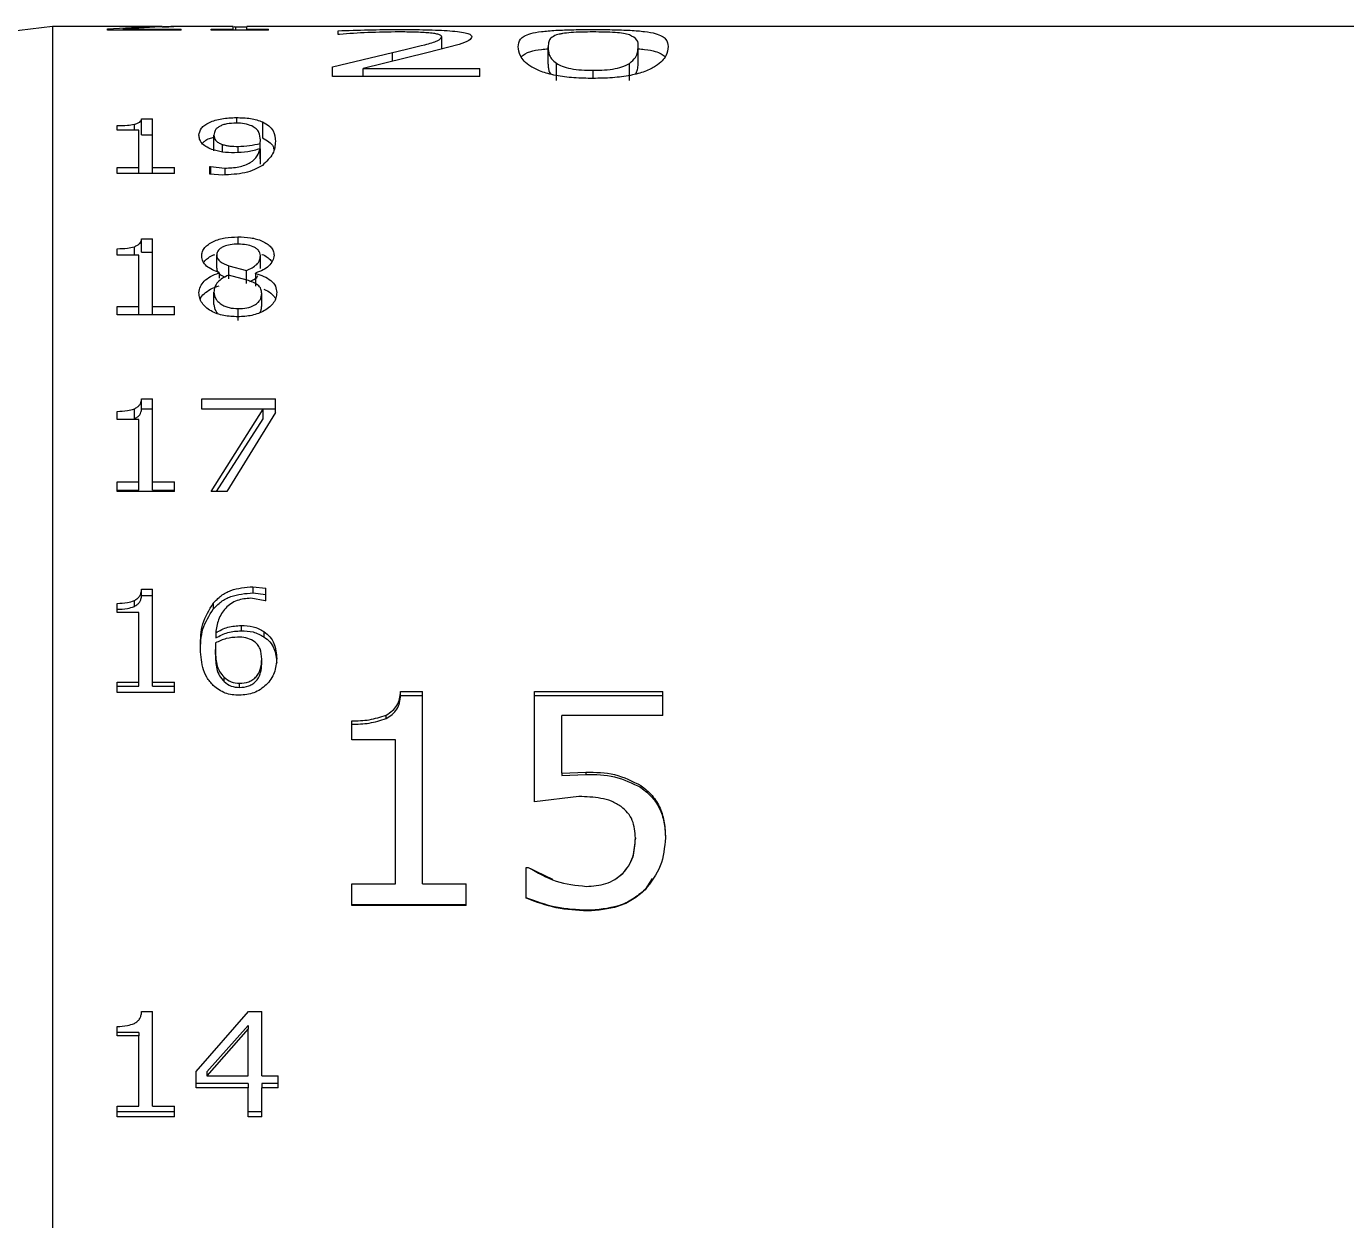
# Model space of a CAD drawing. Header units: inches. Extents: x 0.1 to 10.9, y 0 to 8.5.
# Drawn here: x 2.0761 to 2.3699, y 2.6433 to 2.909 of the extents above; entities that cross this region are included whole.
import ezdxf

# ---------------------------------------------------------------- set-up
doc = ezdxf.new("R2010")
doc.units = ezdxf.units.IN
doc.header["$MEASUREMENT"] = 0
doc.styles.add('SLDTEXTSTYLE0', font='TXT', dxfattribs={"width": 0.75})
doc.dimstyles.new('SLDDIMSTYLE2', dxfattribs={"dimtxt": 0.083333, "dimasz": 0.125, "dimexe": 0, "dimexo": 0.0625, "dimgap": 0.020833, "dimtad": 0, "dimtih": 1, "dimtoh": 1, "dimlfac": 1.25, "dimrnd": 1e-09, "dimzin": 12, "dimdsep": 46, "dimtxsty": 'SLDTEXTSTYLE0', "dimsah": 1, "dimcen": 0.09, "dimadec": 0, "dimazin": 3, "dimtfac": 1, "dimtofl": 0, "dimtmove": 0, "dimatfit": 3, "dimfxl": 1, "dimfrac": 2, "dimtolj": 1, "dimtzin": 12, "dimarcsym": 0})

# ---------------------------------------------------------------- blocks, each defined once
blk = doc.blocks.new('_D_7')
at = {"color": 7, "linetype": 'Continuous', "lineweight": 0}
for p, q in [((2.95313, 2.669), (2.95313, 1.98283)), ((0.44069, 2.289), (0.44069, 1.98283)), ((1.46391, 2.12968), (1.44701, 2.12968)), ((1.44701, 2.12968), (1.44701, 1.99727)), ((1.92992, 2.12968), (1.94681, 2.12968)), ((1.94681, 2.12968), (1.94681, 1.99727)), ((0.44069, 2.05283), (1.41743, 2.05283)), ((2.95313, 2.05283), (1.97639, 2.05283)), ((1.44701, 1.99727), (1.46391, 1.99727)), ((1.94681, 1.99727), (1.92992, 1.99727))]:
    blk.add_line(p, q, dxfattribs=at)
for points in [[(0.44069, 2.05283), (0.56569, 2.03283), (0.56569, 2.07283)], [(2.95313, 2.05283), (2.82813, 2.07283), (2.82813, 2.03283)]]:
    blk.add_solid(points, dxfattribs=at)
at = {"color": 7, "linetype": 'Continuous', "lineweight": 0, "char_height": 0.083333, "attachment_point": 1, "style": 'SLDTEXTSTYLE0'}
for s, insert in [('3.14in', (1.51041, 2.254, 0.00315)), ('79.8mm', (1.48503, 2.1047, 0.00315)), ('NOMINAL', (1.43588, 1.95539, 0.00315))]:
    blk.add_mtext(s, dxfattribs=dict(at, insert=insert))

msp = doc.modelspace()

# ---------------------------------------------------------------- linework, layer by layer
at = {"color": 7, "linetype": 'Continuous', "lineweight": 0}
for p, q in [((2.08193, 2.909), (2.00593, 2.8998)), ((2.10631, 2.909), (2.08193, 2.909)), ((2.08193, 2.909), (2.08193, 2.883)), ((2.09418, 2.90845), (2.10086, 2.90881)), ((2.10469, 2.9088), (2.09758, 2.90841)), ((2.10828, 2.90894), (2.10469, 2.9088)), ((2.12213, 2.909), (2.10965, 2.909)), ((2.12213, 2.90838), (2.12213, 2.909)), ((2.12272, 2.90889), (2.12517, 2.90889)), ((2.12272, 2.90817), (2.12272, 2.90889)), ((2.41793, 2.909), (2.12517, 2.909)), ((2.12517, 2.90838), (2.12517, 2.909)), ((2.09418, 2.90817), (2.09418, 2.90845)), ((2.11059, 2.90817), (2.09418, 2.90817)), ((2.09758, 2.90841), (2.11059, 2.90841)), ((2.11059, 2.90817), (2.11059, 2.90841)), ((2.11727, 2.90838), (2.12213, 2.90838)), ((2.11727, 2.90817), (2.11727, 2.90838)), ((2.13003, 2.90817), (2.11727, 2.90817)), ((2.12213, 2.90817), (2.12213, 2.90838)), ((2.12517, 2.90838), (2.13003, 2.90838)), ((2.12517, 2.90817), (2.12517, 2.90838)), ((2.13003, 2.90817), (2.13003, 2.90838)), ((2.14551, 2.90722), (2.14551, 2.90802)), ((2.14584, 2.90722), (2.14551, 2.90722)), ((2.1686, 2.90395), (2.1686, 2.90667)), ((2.1443, 2.89997), (2.15764, 2.90319)), ((2.16531, 2.90309), (2.15108, 2.8996)), ((2.17249, 2.90496), (2.16531, 2.90309)), ((2.1923, 2.90058), (2.1923, 2.90448)), ((2.21235, 2.90059), (2.21235, 2.90449)), ((2.1443, 2.89783), (2.1443, 2.89997)), ((2.19416, 2.89696), (2.19416, 2.90079)), ((2.21042, 2.89693), (2.21042, 2.90076)), ((2.17711, 2.89783), (2.1443, 2.89783)), ((2.15108, 2.8996), (2.17711, 2.8996)), ((2.15108, 2.89783), (2.15108, 2.8996)), ((2.17711, 2.89783), (2.17711, 2.8996)), ((2.20232, 2.89741), (2.20232, 2.89922)), ((2.10175, 2.88843), (2.10421, 2.88843)), ((2.10175, 2.88486), (2.10175, 2.88843)), ((2.10421, 2.87759), (2.10421, 2.88843)), ((2.12287, 2.8887), (2.12287, 2.88743)), ((2.09631, 2.88588), (2.09631, 2.88689)), ((2.10117, 2.88588), (2.09631, 2.88588)), ((2.10014, 2.88588), (2.10014, 2.88719)), ((2.10117, 2.87759), (2.10117, 2.88588)), ((2.12869, 2.88771), (2.12869, 2.88415)), ((2.08193, 2.883), (2.08193, 2.529)), ((2.10175, 2.88486), (2.10421, 2.88486)), ((2.11788, 2.88131), (2.11788, 2.8848)), ((2.11976, 2.88102), (2.11976, 2.8827)), ((2.12815, 2.88295), (2.12821, 2.88372)), ((2.12815, 2.8795), (2.12815, 2.88295)), ((2.12324, 2.88092), (2.12324, 2.88227)), ((2.12813, 2.88174), (2.12813, 2.87832)), ((2.12815, 2.8795), (2.12821, 2.88025)), ((2.09631, 2.87759), (2.10117, 2.87759)), ((2.09631, 2.87624), (2.09631, 2.87759)), ((2.10117, 2.87624), (2.10117, 2.87759)), ((2.10421, 2.87759), (2.10907, 2.87759)), ((2.10421, 2.87624), (2.10421, 2.87759)), ((2.10907, 2.87624), (2.10907, 2.87759)), ((2.11697, 2.87776), (2.11712, 2.87776)), ((2.11697, 2.8761), (2.11697, 2.87776)), ((2.11712, 2.87776), (2.1203, 2.87743)), ((2.11712, 2.87776), (2.11712, 2.87609)), ((2.1203, 2.87743), (2.1203, 2.8761)), ((2.10907, 2.87624), (2.09631, 2.87624)), ((2.11985, 2.8759), (2.11697, 2.8761)), ((2.1232, 2.86212), (2.1232, 2.8605)), ((2.09631, 2.85805), (2.09631, 2.85949)), ((2.10014, 2.85805), (2.10014, 2.85993)), ((2.10175, 2.86172), (2.10421, 2.86172)), ((2.10175, 2.85871), (2.10175, 2.86172)), ((2.10421, 2.84659), (2.10421, 2.86172)), ((2.10117, 2.85805), (2.09631, 2.85805)), ((2.10117, 2.84659), (2.10117, 2.85805)), ((2.10175, 2.85871), (2.10421, 2.85871)), ((2.11849, 2.85517), (2.11849, 2.8581)), ((2.12821, 2.85504), (2.12821, 2.85796)), ((2.11901, 2.8541), (2.11901, 2.85416)), ((2.11901, 2.8541), (2.11901, 2.85293)), ((2.12524, 2.85249), (2.12109, 2.85357)), ((2.12115, 2.85568), (2.12511, 2.85461)), ((2.12115, 2.8528), (2.12115, 2.85568)), ((2.12511, 2.85176), (2.12511, 2.85461)), ((2.12714, 2.854), (2.12714, 2.85407)), ((2.12714, 2.854), (2.12714, 2.85116)), ((2.11788, 2.84708), (2.11788, 2.84983)), ((2.12851, 2.84673), (2.12851, 2.84948)), ((2.09631, 2.84659), (2.10117, 2.84659)), ((2.09631, 2.84478), (2.09631, 2.84659)), ((2.10907, 2.84478), (2.09631, 2.84478)), ((2.10117, 2.84478), (2.10117, 2.84659)), ((2.10421, 2.84659), (2.10907, 2.84659)), ((2.10421, 2.84478), (2.10421, 2.84659)), ((2.10907, 2.84478), (2.10907, 2.84659)), ((2.12326, 2.84346), (2.12326, 2.84614)), ((2.10014, 2.82161), (2.10014, 2.82382)), ((2.10175, 2.82604), (2.10421, 2.82604)), ((2.10175, 2.82379), (2.10175, 2.82604)), ((2.10175, 2.82379), (2.10421, 2.82379)), ((2.10421, 2.80757), (2.10421, 2.82604)), ((2.11514, 2.82604), (2.13155, 2.82604)), ((2.11514, 2.82377), (2.11514, 2.82604)), ((2.11514, 2.82379), (2.13155, 2.82379)), ((2.12885, 2.82377), (2.11514, 2.82377)), ((2.11727, 2.80541), (2.12885, 2.82377)), ((2.12885, 2.82157), (2.12885, 2.82377)), ((2.13155, 2.82301), (2.13155, 2.82604)), ((2.09631, 2.82148), (2.09631, 2.82326)), ((2.10117, 2.82148), (2.09631, 2.82148)), ((2.10117, 2.80757), (2.10117, 2.82148)), ((2.11844, 2.80541), (2.12885, 2.82157)), ((2.13155, 2.82301), (2.12073, 2.80541)), ((2.09631, 2.80757), (2.10117, 2.80757)), ((2.09631, 2.80541), (2.09631, 2.80757)), ((2.10117, 2.80571), (2.10117, 2.80757)), ((2.10421, 2.80757), (2.10907, 2.80757)), ((2.10421, 2.80571), (2.10421, 2.80757)), ((2.10907, 2.80541), (2.10907, 2.80757)), ((2.09631, 2.80571), (2.10117, 2.80571)), ((2.10907, 2.80541), (2.09631, 2.80541)), ((2.10421, 2.80571), (2.10907, 2.80571)), ((2.12073, 2.80541), (2.11727, 2.80541)), ((2.10175, 2.78364), (2.10421, 2.78364)), ((2.10175, 2.78228), (2.10175, 2.78364)), ((2.10421, 2.76298), (2.10421, 2.78364)), ((2.12654, 2.78421), (2.12942, 2.78387)), ((2.12654, 2.78421), (2.12654, 2.78284)), ((2.12654, 2.78284), (2.12942, 2.78251)), ((2.12942, 2.78106), (2.12942, 2.78387)), ((2.09631, 2.77847), (2.09631, 2.78049)), ((2.10014, 2.7798), (2.10014, 2.78111)), ((2.10175, 2.78228), (2.10421, 2.78228)), ((2.1177, 2.78052), (2.1177, 2.77923)), ((2.12927, 2.78106), (2.12609, 2.78164)), ((2.12942, 2.78106), (2.12927, 2.78106)), ((2.10117, 2.77847), (2.09631, 2.77847)), ((2.10117, 2.76298), (2.10117, 2.77847)), ((2.11826, 2.77395), (2.11826, 2.77279)), ((2.12395, 2.77558), (2.12395, 2.77439)), ((2.12901, 2.7742), (2.12901, 2.77304)), ((2.11824, 2.77169), (2.11818, 2.77022)), ((2.11818, 2.76914), (2.11818, 2.77022)), ((2.12851, 2.76705), (2.12851, 2.76809)), ((2.09631, 2.76298), (2.10117, 2.76298)), ((2.09631, 2.76062), (2.09631, 2.76298)), ((2.09631, 2.76206), (2.10117, 2.76206)), ((2.10117, 2.76206), (2.10117, 2.76298)), ((2.10421, 2.76298), (2.10907, 2.76298)), ((2.10421, 2.76206), (2.10421, 2.76298)), ((2.10421, 2.76206), (2.10907, 2.76206)), ((2.10907, 2.76062), (2.10907, 2.76298)), ((2.12012, 2.76308), (2.12012, 2.76403)), ((2.12356, 2.76177), (2.12356, 2.76269)), ((2.10907, 2.76062), (2.09631, 2.76062)), ((2.15944, 2.76086), (2.16435, 2.76086)), ((2.15944, 2.75998), (2.15944, 2.76086)), ((2.15944, 2.75998), (2.16435, 2.75998)), ((2.16435, 2.71807), (2.16435, 2.76086)), ((2.18926, 2.76086), (2.21781, 2.76086)), ((2.18926, 2.73627), (2.18926, 2.76086)), ((2.18926, 2.75998), (2.21781, 2.75998)), ((2.21781, 2.75551), (2.21781, 2.76086)), ((2.14855, 2.75013), (2.14855, 2.75431)), ((2.15621, 2.75484), (2.15621, 2.75561)), ((2.19533, 2.74266), (2.19533, 2.75551)), ((2.21781, 2.75551), (2.19533, 2.75551)), ((2.15827, 2.75013), (2.14855, 2.75013)), ((2.15827, 2.71807), (2.15827, 2.75013)), ((2.19533, 2.74266), (2.20071, 2.74291)), ((2.19533, 2.74266), (2.19533, 2.74216)), ((2.19533, 2.74216), (2.20071, 2.74241)), ((2.20071, 2.74291), (2.20071, 2.74241)), ((2.21298, 2.73992), (2.21298, 2.73948)), ((2.19917, 2.73748), (2.18926, 2.73627)), ((2.21174, 2.72826), (2.21174, 2.72806)), ((2.18743, 2.72171), (2.18788, 2.72171)), ((2.18743, 2.71483), (2.18743, 2.72171)), ((2.18743, 2.72165), (2.18788, 2.72165)), ((2.18788, 2.72171), (2.18788, 2.72165)), ((2.18788, 2.72165), (2.19326, 2.71906)), ((2.14855, 2.71807), (2.15827, 2.71807)), ((2.14855, 2.71321), (2.14855, 2.71807)), ((2.16435, 2.71807), (2.17407, 2.71807)), ((2.17407, 2.71321), (2.17407, 2.71807)), ((2.20718, 2.71902), (2.20892, 2.72036)), ((2.20892, 2.72039), (2.20892, 2.72036)), ((2.2155, 2.71924), (2.21388, 2.71674)), ((2.21388, 2.71669), (2.21388, 2.71674)), ((2.17407, 2.71333), (2.14855, 2.71333)), ((2.17407, 2.71321), (2.14855, 2.71321)), ((2.20104, 2.71199), (2.20104, 2.71214)), ((2.10175, 2.68957), (2.10421, 2.68957)), ((2.10421, 2.6685), (2.10421, 2.68957)), ((2.11393, 2.67623), (2.1256, 2.68957)), ((2.1256, 2.68957), (2.12851, 2.68957)), ((2.12851, 2.67527), (2.12851, 2.68957)), ((2.09631, 2.68418), (2.09631, 2.68627)), ((2.12547, 2.68645), (2.11628, 2.67619)), ((2.12547, 2.68575), (2.11628, 2.67527)), ((2.12547, 2.68645), (2.12547, 2.68575)), ((2.12547, 2.67527), (2.12547, 2.68575)), ((2.10117, 2.68492), (2.09631, 2.68492)), ((2.10117, 2.68418), (2.09631, 2.68418)), ((2.10117, 2.68492), (2.10117, 2.68418)), ((2.10117, 2.6685), (2.10117, 2.68418)), ((2.11393, 2.67261), (2.11393, 2.67623)), ((2.11628, 2.67619), (2.11628, 2.67527)), ((2.11628, 2.67527), (2.12547, 2.67527)), ((2.12851, 2.67527), (2.13216, 2.67527)), ((2.13216, 2.67261), (2.13216, 2.67527)), ((2.12547, 2.67359), (2.11393, 2.67359)), ((2.12547, 2.67261), (2.11393, 2.67261)), ((2.12547, 2.67359), (2.12547, 2.67261)), ((2.12547, 2.66616), (2.12547, 2.67261)), ((2.13216, 2.67359), (2.12851, 2.67359)), ((2.12851, 2.67359), (2.12851, 2.67261)), ((2.12851, 2.66616), (2.12851, 2.67261)), ((2.13216, 2.67261), (2.12851, 2.67261)), ((2.09631, 2.6685), (2.10117, 2.6685)), ((2.09631, 2.66616), (2.09631, 2.6685)), ((2.10421, 2.6685), (2.10907, 2.6685)), ((2.10907, 2.66616), (2.10907, 2.6685)), ((2.10907, 2.66727), (2.09631, 2.66727)), ((2.10907, 2.66616), (2.09631, 2.66616)), ((2.12851, 2.66727), (2.12547, 2.66727)), ((2.12851, 2.66616), (2.12547, 2.66616))]:
    msp.add_line(p, q, dxfattribs=at)
at = {"color": 8, "linetype": 'Continuous', "lineweight": 0}
msp.add_line((2.15764, 2.90121), (2.15764, 2.90319), dxfattribs=at)
at = {"color": 7, "linetype": 'Continuous', "lineweight": 0}
for points, knots in [([(2.10086, 2.90881), (2.10211, 2.90886), (2.10399, 2.90893), (2.10605, 2.90899), (2.10624, 2.90899), (2.10633, 2.909)], [0, 0, 0, 0, 0.501076, 0.750863, 1, 1, 1, 1]), ([(2.10633, 2.90891), (2.10664, 2.90891), (2.10742, 2.90892), (2.1083, 2.90895), (2.10875, 2.90896), (2.10894, 2.90897)], [0, 0, 0, 0, 0.271657, 0.682159, 1, 1, 1, 1]), ([(2.10968, 2.909), (2.10963, 2.909), (2.10953, 2.90899), (2.1087, 2.90896), (2.10828, 2.90894)], [0, 0, 0, 0, 0.4996171, 1, 1, 1, 1]), ([(2.1223, 2.90894), (2.1224, 2.90893), (2.12263, 2.90892), (2.12269, 2.9089), (2.12272, 2.90889)], [0, 0, 0, 0, 0.443261, 1, 1, 1, 1]), ([(2.14551, 2.90802), (2.14773, 2.9081), (2.15216, 2.90826), (2.15689, 2.90829), (2.15925, 2.9083)], [0, 0, 0, 0, 0.500032, 1, 1, 1, 1]), ([(2.15909, 2.90776), (2.15673, 2.90773), (2.15202, 2.90768), (2.1479, 2.90738), (2.14584, 2.90722)], [0, 0, 0, 0, 0.4997566, 1, 1, 1, 1]), ([(2.15764, 2.90319), (2.16015, 2.90377), (2.1639, 2.90463), (2.16803, 2.9058), (2.16841, 2.90638), (2.1686, 2.90667)], [0, 0, 0, 0, 0.5010816, 0.7508684, 1, 1, 1, 1]), ([(2.1686, 2.90667), (2.1685, 2.90685), (2.16834, 2.90712), (2.16709, 2.90739), (2.16582, 2.90754), (2.16429, 2.90765), (2.16205, 2.90774), (2.16027, 2.90775), (2.15909, 2.90776)], [0, 0, 0, 0, 0.2490713, 0.3723088, 0.4992995, 0.6217846, 0.7497869, 1, 1, 1, 1]), ([(2.15925, 2.9083), (2.16121, 2.90829), (2.16513, 2.90828), (2.16976, 2.90809), (2.17265, 2.90781), (2.17424, 2.90751), (2.17514, 2.90715), (2.17524, 2.90685), (2.17528, 2.9067)], [0, 0, 0, 0, 0.250227, 0.499473, 0.626921, 0.749677, 0.874776, 1, 1, 1, 1]), ([(2.17528, 2.9067), (2.17518, 2.90642), (2.17497, 2.90587), (2.17332, 2.90526), (2.17249, 2.90496)], [0, 0, 0, 0, 0.500071, 1, 1, 1, 1]), ([(2.18561, 2.90448), (2.1857, 2.90506), (2.18586, 2.90623), (2.18755, 2.90728), (2.19058, 2.90787), (2.19394, 2.90815), (2.19801, 2.90828), (2.20088, 2.9083), (2.20232, 2.9083)], [0, 0, 0, 0, 0.249347, 0.498929, 0.628792, 0.749703, 0.874971, 1, 1, 1, 1]), ([(2.19419, 2.90711), (2.1937, 2.90688), (2.19272, 2.90643), (2.1924, 2.90555), (2.19233, 2.90485), (2.1923, 2.90448)], [0, 0, 0, 0, 0.325357, 0.644826, 1, 1, 1, 1]), ([(2.20232, 2.90776), (2.20147, 2.90775), (2.19976, 2.90774), (2.19733, 2.90763), (2.19573, 2.90745), (2.19476, 2.90727), (2.19438, 2.90716), (2.19419, 2.90711)], [0, 0, 0, 0, 0.250235, 0.499898, 0.749422, 0.874667, 1, 1, 1, 1]), ([(2.20232, 2.9083), (2.20304, 2.9083), (2.20447, 2.9083), (2.20731, 2.90826), (2.21066, 2.90815), (2.21402, 2.90787), (2.21703, 2.90729), (2.21878, 2.90624), (2.21895, 2.90508), (2.21903, 2.90449)], [0, 0, 0, 0, 0.062656, 0.125283, 0.250134, 0.369792, 0.499748, 0.749555, 1, 1, 1, 1]), ([(2.21039, 2.90712), (2.21, 2.90722), (2.20921, 2.90743), (2.20727, 2.90763), (2.20486, 2.90774), (2.20317, 2.90775), (2.20232, 2.90776)], [0, 0, 0, 0, 0.250242, 0.499923, 0.749657, 1, 1, 1, 1]), ([(2.21235, 2.90449), (2.21236, 2.90501), (2.2124, 2.90604), (2.21106, 2.90676), (2.21039, 2.90712)], [0, 0, 0, 0, 0.50116, 1, 1, 1, 1]), ([(2.20232, 2.89741), (2.2016, 2.89742), (2.20017, 2.89743), (2.19733, 2.89758), (2.19391, 2.898), (2.19053, 2.89893), (2.18757, 2.90048), (2.18586, 2.90251), (2.18569, 2.90382), (2.18561, 2.90448)], [0, 0, 0, 0, 0.062651, 0.125276, 0.250128, 0.374852, 0.499804, 0.749563, 1, 1, 1, 1]), ([(2.1863, 2.90229), (2.18684, 2.9027), (2.18767, 2.90334), (2.19012, 2.90383), (2.19179, 2.90396), (2.1923, 2.904)], [0, 0, 0, 0, 0.5591119, 0.8680768, 1, 1, 1, 1]), ([(2.1923, 2.90448), (2.19231, 2.90418), (2.19233, 2.90364), (2.19252, 2.90273), (2.19291, 2.90179), (2.19374, 2.90112), (2.19416, 2.90079)], [0, 0, 0, 0, 0.272649, 0.500274, 0.750253, 1, 1, 1, 1]), ([(2.21903, 2.90449), (2.21895, 2.90384), (2.21878, 2.90252), (2.2171, 2.90048), (2.21407, 2.89893), (2.21069, 2.89801), (2.20663, 2.89749), (2.20376, 2.89744), (2.20232, 2.89741)], [0, 0, 0, 0, 0.250488, 0.500302, 0.629631, 0.750037, 0.874893, 1, 1, 1, 1]), ([(2.21042, 2.90076), (2.21093, 2.9012), (2.21193, 2.90207), (2.21225, 2.90335), (2.21231, 2.9041), (2.21235, 2.90449)], [0, 0, 0, 0, 0.326711, 0.643523, 1, 1, 1, 1]), ([(2.21235, 2.904), (2.21283, 2.90396), (2.2145, 2.90383), (2.21693, 2.90334), (2.21779, 2.9027), (2.21834, 2.90229)], [0, 0, 0, 0, 0.128576, 0.439314, 1, 1, 1, 1]), ([(2.1923, 2.90058), (2.19231, 2.90028), (2.19235, 2.89975), (2.19245, 2.89901), (2.19271, 2.89856), (2.1928, 2.89841)], [0, 0, 0, 0, 0.436125, 0.800252, 1, 1, 1, 1]), ([(2.19416, 2.90079), (2.19454, 2.90056), (2.19532, 2.90011), (2.19727, 2.89955), (2.19973, 2.89925), (2.20146, 2.89923), (2.20232, 2.89922)], [0, 0, 0, 0, 0.2502092, 0.4998417, 0.7495275, 1, 1, 1, 1]), ([(2.20232, 2.89922), (2.20317, 2.89923), (2.20488, 2.89926), (2.20731, 2.89955), (2.20891, 2.9), (2.20988, 2.90042), (2.21024, 2.90065), (2.21042, 2.90076)], [0, 0, 0, 0, 0.250253, 0.499973, 0.749427, 0.874667, 1, 1, 1, 1]), ([(2.21181, 2.8984), (2.21196, 2.89874), (2.21231, 2.89953), (2.21233, 2.9002), (2.21235, 2.90059)], [0, 0, 0, 0, 0.427298, 1, 1, 1, 1]), ([(2.10014, 2.88719), (2.10038, 2.88727), (2.10084, 2.88741), (2.10137, 2.88769), (2.10166, 2.88804), (2.10172, 2.88829), (2.10175, 2.88843)], [0, 0, 0, 0, 0.26977, 0.499699, 0.721463, 1, 1, 1, 1]), ([(2.11454, 2.88474), (2.11463, 2.88528), (2.11476, 2.88609), (2.11578, 2.88702), (2.11719, 2.88781), (2.11954, 2.88856), (2.12176, 2.88865), (2.12287, 2.8887)], [0, 0, 0, 0, 0.249915, 0.373966, 0.500703, 0.750266, 1, 1, 1, 1]), ([(2.12287, 2.8887), (2.12393, 2.88866), (2.12552, 2.8886), (2.12747, 2.88819), (2.12828, 2.88787), (2.12869, 2.88771)], [0, 0, 0, 0, 0.499334, 0.745263, 1, 1, 1, 1]), ([(2.09631, 2.88689), (2.09708, 2.8869), (2.09839, 2.88692), (2.09963, 2.88711), (2.10014, 2.88719)], [0, 0, 0, 0, 0.586254, 1, 1, 1, 1]), ([(2.12283, 2.88745), (2.12212, 2.88743), (2.12106, 2.88738), (2.11982, 2.88706), (2.11906, 2.88672), (2.11849, 2.88631), (2.11798, 2.88568), (2.11792, 2.88516), (2.11788, 2.8848)], [0, 0, 0, 0, 0.249293, 0.373882, 0.499552, 0.618742, 0.743814, 1, 1, 1, 1]), ([(2.1263, 2.88682), (2.12579, 2.88701), (2.12478, 2.88739), (2.12348, 2.88743), (2.12283, 2.88745)], [0, 0, 0, 0, 0.499543, 1, 1, 1, 1]), ([(2.12821, 2.88372), (2.12817, 2.88428), (2.12811, 2.88513), (2.12738, 2.88619), (2.12666, 2.88661), (2.1263, 2.88682)], [0, 0, 0, 0, 0.500345, 0.75242, 1, 1, 1, 1]), ([(2.12869, 2.88771), (2.12921, 2.88742), (2.13024, 2.88685), (2.1314, 2.8854), (2.13149, 2.88419), (2.13155, 2.88339)], [0, 0, 0, 0, 0.248488, 0.499989, 1, 1, 1, 1]), ([(2.11738, 2.88161), (2.11692, 2.88181), (2.116, 2.8822), (2.1154, 2.88273), (2.11516, 2.88301), (2.11516, 2.88301), (2.11516, 2.88301), (2.11516, 2.88301), (2.11516, 2.88301), (2.11516, 2.88301), (2.11516, 2.88301), (2.11516, 2.88302), (2.11515, 2.88302), (2.11514, 2.88304), (2.11512, 2.88307), (2.11507, 2.88313), (2.11499, 2.88324), (2.11483, 2.8835), (2.11459, 2.88401), (2.11456, 2.88445), (2.11454, 2.88474)], [0, 0, 0, 0, 0.2497731, 0.4990489, 0.4991466, 0.4991919, 0.4992492, 0.4993065, 0.4994211, 0.4996503, 0.5001088, 0.5010262, 0.5028621, 0.506539, 0.5139127, 0.528742, 0.5587401, 0.6201898, 0.7496033, 1, 1, 1, 1]), ([(2.11525, 2.88294), (2.11543, 2.88311), (2.11584, 2.88353), (2.11671, 2.88404), (2.11753, 2.88425), (2.11788, 2.88435)], [0, 0, 0, 0, 0.306196, 0.709827, 1, 1, 1, 1]), ([(2.11788, 2.8848), (2.11792, 2.8844), (2.11798, 2.8838), (2.11881, 2.88309), (2.11944, 2.88283), (2.11976, 2.8827)], [0, 0, 0, 0, 0.499421, 0.74771, 1, 1, 1, 1]), ([(2.11976, 2.8827), (2.12002, 2.88262), (2.12054, 2.88246), (2.12172, 2.8823), (2.12263, 2.88228), (2.12324, 2.88227)], [0, 0, 0, 0, 0.251595, 0.499623, 1, 1, 1, 1]), ([(2.12324, 2.88227), (2.1241, 2.8823), (2.12582, 2.88237), (2.12737, 2.88275), (2.12815, 2.88295)], [0, 0, 0, 0, 0.499901, 1, 1, 1, 1]), ([(2.13155, 2.88339), (2.13149, 2.88246), (2.13137, 2.88062), (2.12957, 2.8789), (2.12868, 2.87805)], [0, 0, 0, 0, 0.503411, 1, 1, 1, 1]), ([(2.12869, 2.88415), (2.1292, 2.88387), (2.13022, 2.88331), (2.13105, 2.88243), (2.13113, 2.88183), (2.13116, 2.88163)], [0, 0, 0, 0, 0.395023, 0.792961, 1, 1, 1, 1]), ([(2.12245, 2.88086), (2.12154, 2.88087), (2.11972, 2.8809), (2.11816, 2.88137), (2.11738, 2.88161)], [0, 0, 0, 0, 0.500897, 1, 1, 1, 1]), ([(2.1203, 2.87743), (2.12136, 2.87747), (2.12294, 2.87754), (2.12482, 2.87808), (2.12638, 2.87885), (2.1277, 2.88012), (2.12798, 2.8812), (2.12813, 2.88174)], [0, 0, 0, 0, 0.249656, 0.375169, 0.500116, 0.749627, 1, 1, 1, 1]), ([(2.12813, 2.88174), (2.12724, 2.88148), (2.12548, 2.88097), (2.12346, 2.88089), (2.12245, 2.88086)], [0, 0, 0, 0, 0.500294, 1, 1, 1, 1]), ([(2.12868, 2.87805), (2.12811, 2.87772), (2.12699, 2.87704), (2.12404, 2.8761), (2.12153, 2.87598), (2.11985, 2.8759)], [0, 0, 0, 0, 0.250482, 0.501012, 1, 1, 1, 1]), ([(2.11514, 2.85786), (2.11517, 2.85819), (2.11524, 2.85884), (2.11579, 2.85973), (2.11664, 2.8605), (2.1181, 2.86132), (2.12033, 2.86201), (2.12224, 2.86208), (2.1232, 2.86212)], [0, 0, 0, 0, 0.125077, 0.250085, 0.369564, 0.500407, 0.749882, 1, 1, 1, 1]), ([(2.1232, 2.86212), (2.12414, 2.86209), (2.12603, 2.86203), (2.12828, 2.86141), (2.12974, 2.86061), (2.1306, 2.85987), (2.13114, 2.85899), (2.13121, 2.85835), (2.13125, 2.85801)], [0, 0, 0, 0, 0.250269, 0.499788, 0.628541, 0.750076, 0.868173, 1, 1, 1, 1]), ([(2.09631, 2.85949), (2.09708, 2.85951), (2.09839, 2.85953), (2.09963, 2.85982), (2.10014, 2.85993)], [0, 0, 0, 0, 0.586254, 1, 1, 1, 1]), ([(2.10014, 2.85993), (2.10038, 2.86004), (2.10084, 2.86025), (2.10137, 2.86065), (2.10166, 2.86116), (2.10172, 2.86152), (2.10175, 2.86172)], [0, 0, 0, 0, 0.26977, 0.499699, 0.721463, 1, 1, 1, 1]), ([(2.12329, 2.86051), (2.12269, 2.86048), (2.12158, 2.86044), (2.12025, 2.86008), (2.11939, 2.85964), (2.11887, 2.85919), (2.11855, 2.85867), (2.11851, 2.85829), (2.11849, 2.8581)], [0, 0, 0, 0, 0.269444, 0.500228, 0.630596, 0.751741, 0.87203, 1, 1, 1, 1]), ([(2.12821, 2.85796), (2.12818, 2.85817), (2.12814, 2.85857), (2.12783, 2.85911), (2.12731, 2.85957), (2.12644, 2.86004), (2.12507, 2.86043), (2.12392, 2.86048), (2.12329, 2.86051)], [0, 0, 0, 0, 0.133902, 0.249958, 0.370032, 0.50033, 0.731636, 1, 1, 1, 1]), ([(2.11901, 2.85416), (2.11799, 2.85458), (2.11646, 2.85521), (2.11526, 2.85666), (2.11518, 2.85746), (2.11514, 2.85786)], [0, 0, 0, 0, 0.4997914, 0.7495605, 1, 1, 1, 1]), ([(2.11562, 2.85639), (2.11569, 2.85651), (2.11591, 2.85692), (2.11668, 2.8575), (2.11741, 2.85801), (2.11795, 2.85816), (2.11803, 2.85818)], [0, 0, 0, 0, 0.1594314, 0.5247591, 0.9268766, 1, 1, 1, 1]), ([(2.11849, 2.8581), (2.11852, 2.85783), (2.11859, 2.8573), (2.11944, 2.85635), (2.12047, 2.85595), (2.12115, 2.85568)], [0, 0, 0, 0, 0.250291, 0.500423, 1, 1, 1, 1]), ([(2.12511, 2.85461), (2.12596, 2.85502), (2.12724, 2.85562), (2.12811, 2.85693), (2.12817, 2.85762), (2.12821, 2.85796)], [0, 0, 0, 0, 0.49917, 0.749335, 1, 1, 1, 1]), ([(2.13125, 2.85801), (2.13118, 2.85758), (2.13104, 2.85674), (2.13013, 2.85562), (2.12883, 2.85468), (2.12772, 2.85428), (2.12714, 2.85407)], [0, 0, 0, 0, 0.249712, 0.499813, 0.734591, 1, 1, 1, 1]), ([(2.12857, 2.85821), (2.12858, 2.85821), (2.12904, 2.85808), (2.1297, 2.85761), (2.13047, 2.85706), (2.13069, 2.85666), (2.13075, 2.85655)], [0, 0, 0, 0, 0.01037, 0.439393, 0.842604, 1, 1, 1, 1]), ([(2.11454, 2.84965), (2.1146, 2.85013), (2.11473, 2.85106), (2.11565, 2.85232), (2.1171, 2.85337), (2.11835, 2.85385), (2.11901, 2.8541)], [0, 0, 0, 0, 0.2436817, 0.4770552, 0.7226409, 1, 1, 1, 1]), ([(2.12109, 2.85357), (2.12063, 2.85336), (2.11972, 2.85295), (2.11869, 2.85206), (2.11799, 2.851), (2.11792, 2.85022), (2.11788, 2.84983)], [0, 0, 0, 0, 0.250147, 0.500151, 0.749963, 1, 1, 1, 1]), ([(2.11849, 2.85517), (2.11852, 2.85491), (2.11859, 2.85439), (2.11924, 2.85364), (2.11996, 2.85335), (2.12035, 2.8532)], [0, 0, 0, 0, 0.315735, 0.632852, 1, 1, 1, 1]), ([(2.12586, 2.8522), (2.12646, 2.85246), (2.12722, 2.85278), (2.12755, 2.85333), (2.12762, 2.85345)], [0, 0, 0, 0, 0.786922, 1, 1, 1, 1]), ([(2.12714, 2.854), (2.12777, 2.85379), (2.129, 2.85338), (2.13061, 2.85246), (2.13171, 2.85118), (2.1318, 2.85019), (2.13185, 2.8497)], [0, 0, 0, 0, 0.255215, 0.500917, 0.750097, 1, 1, 1, 1]), ([(2.11484, 2.8482), (2.11484, 2.84823), (2.11495, 2.84869), (2.11569, 2.84951), (2.11709, 2.85055), (2.11835, 2.85101), (2.11901, 2.85125)], [0, 0, 0, 0, 0.016288, 0.317982, 0.637391, 1, 1, 1, 1]), ([(2.12851, 2.84948), (2.12848, 2.84983), (2.12844, 2.85035), (2.12807, 2.85099), (2.12721, 2.85182), (2.12611, 2.85219), (2.12524, 2.85249)], [0, 0, 0, 0, 0.2502, 0.377926, 0.50064, 1, 1, 1, 1]), ([(2.12898, 2.85049), (2.12953, 2.85022), (2.13036, 2.84981), (2.13113, 2.84903), (2.13151, 2.84858), (2.13156, 2.84832), (2.13156, 2.8483)], [0, 0, 0, 0, 0.485678, 0.733958, 0.977285, 1, 1, 1, 1]), ([(2.1232, 2.84432), (2.12214, 2.84437), (2.12003, 2.84446), (2.11757, 2.84533), (2.11602, 2.84641), (2.11515, 2.8474), (2.11462, 2.8485), (2.11457, 2.84926), (2.11454, 2.84965)], [0, 0, 0, 0, 0.250126, 0.499378, 0.62775, 0.749677, 0.874797, 1, 1, 1, 1]), ([(2.11788, 2.84983), (2.11794, 2.84933), (2.11804, 2.84858), (2.11874, 2.84769), (2.11944, 2.84713), (2.12028, 2.84667), (2.12153, 2.84624), (2.12257, 2.84618), (2.12326, 2.84614)], [0, 0, 0, 0, 0.249222, 0.372119, 0.499739, 0.62497, 0.750214, 1, 1, 1, 1]), ([(2.11788, 2.84708), (2.11794, 2.84658), (2.11802, 2.84587), (2.11854, 2.84528), (2.11869, 2.8451)], [0, 0, 0, 0, 0.703598, 1, 1, 1, 1]), ([(2.13185, 2.8497), (2.13182, 2.84931), (2.13177, 2.84855), (2.13121, 2.84746), (2.13032, 2.84648), (2.12877, 2.84542), (2.12636, 2.84448), (2.12425, 2.84438), (2.1232, 2.84432)], [0, 0, 0, 0, 0.12518, 0.250283, 0.371959, 0.500628, 0.750026, 1, 1, 1, 1]), ([(2.12326, 2.84614), (2.12392, 2.84617), (2.12522, 2.84622), (2.12674, 2.84677), (2.12767, 2.84745), (2.12837, 2.84828), (2.12845, 2.849), (2.12851, 2.84948)], [0, 0, 0, 0, 0.250453, 0.500024, 0.625381, 0.750556, 1, 1, 1, 1]), ([(2.12811, 2.84533), (2.12812, 2.84534), (2.12829, 2.84553), (2.12844, 2.84602), (2.12849, 2.84648), (2.12851, 2.84673)], [0, 0, 0, 0, 0.031436, 0.47412, 1, 1, 1, 1]), ([(2.09631, 2.82326), (2.09708, 2.82328), (2.09839, 2.82332), (2.09963, 2.82367), (2.10014, 2.82382)], [0, 0, 0, 0, 0.586254, 1, 1, 1, 1]), ([(2.10014, 2.82382), (2.10038, 2.82395), (2.10084, 2.82421), (2.10137, 2.82471), (2.10166, 2.82534), (2.10172, 2.82579), (2.10175, 2.82604)], [0, 0, 0, 0, 0.2697697, 0.4996988, 0.7214626, 1, 1, 1, 1]), ([(2.10014, 2.82161), (2.10039, 2.82174), (2.10084, 2.82198), (2.10137, 2.82248), (2.10166, 2.8231), (2.10172, 2.82354), (2.10175, 2.82379)], [0, 0, 0, 0, 0.270217, 0.502435, 0.723287, 1, 1, 1, 1]), ([(2.10014, 2.78111), (2.10038, 2.78127), (2.10084, 2.78156), (2.10137, 2.78213), (2.10166, 2.78284), (2.10172, 2.78335), (2.10175, 2.78364)], [0, 0, 0, 0, 0.26977, 0.499699, 0.721463, 1, 1, 1, 1]), ([(2.1177, 2.78052), (2.11826, 2.78111), (2.11938, 2.78229), (2.12234, 2.78386), (2.12486, 2.78407), (2.12654, 2.78421)], [0, 0, 0, 0, 0.250452, 0.501032, 1, 1, 1, 1]), ([(2.1177, 2.77923), (2.11826, 2.7798), (2.11938, 2.78096), (2.12235, 2.7825), (2.12486, 2.7827), (2.12654, 2.78284)], [0, 0, 0, 0, 0.248898, 0.499245, 1, 1, 1, 1]), ([(2.09631, 2.78049), (2.09708, 2.78051), (2.09839, 2.78055), (2.09963, 2.78095), (2.10014, 2.78111)], [0, 0, 0, 0, 0.586254, 1, 1, 1, 1]), ([(2.09631, 2.77919), (2.09708, 2.77922), (2.09839, 2.77925), (2.09963, 2.77964), (2.10014, 2.7798)], [0, 0, 0, 0, 0.586186, 1, 1, 1, 1]), ([(2.10014, 2.7798), (2.10039, 2.77995), (2.10084, 2.78023), (2.10137, 2.7808), (2.10166, 2.7815), (2.10172, 2.782), (2.10175, 2.78228)], [0, 0, 0, 0, 0.270217, 0.502435, 0.723287, 1, 1, 1, 1]), ([(2.11484, 2.77084), (2.11489, 2.77259), (2.11499, 2.77606), (2.1168, 2.77904), (2.1177, 2.78052)], [0, 0, 0, 0, 0.5012484, 1, 1, 1, 1]), ([(2.12609, 2.78164), (2.12504, 2.78155), (2.12346, 2.78143), (2.12161, 2.78046), (2.12007, 2.77913), (2.11872, 2.77692), (2.11842, 2.77494), (2.11826, 2.77395)], [0, 0, 0, 0, 0.249575, 0.373525, 0.500076, 0.749669, 1, 1, 1, 1]), ([(2.11484, 2.76975), (2.11489, 2.77146), (2.115, 2.77487), (2.1168, 2.77778), (2.1177, 2.77923)], [0, 0, 0, 0, 0.500325, 1, 1, 1, 1]), ([(2.11826, 2.77395), (2.11915, 2.77443), (2.12091, 2.77539), (2.12293, 2.77551), (2.12395, 2.77558)], [0, 0, 0, 0, 0.500374, 1, 1, 1, 1]), ([(2.11826, 2.77279), (2.11915, 2.77326), (2.12092, 2.7742), (2.12293, 2.77433), (2.12395, 2.77439)], [0, 0, 0, 0, 0.499518, 1, 1, 1, 1]), ([(2.12395, 2.77558), (2.12485, 2.77556), (2.12667, 2.77552), (2.12823, 2.77464), (2.12901, 2.7742)], [0, 0, 0, 0, 0.500869, 1, 1, 1, 1]), ([(2.12395, 2.77439), (2.12485, 2.77437), (2.12666, 2.77433), (2.12823, 2.77347), (2.12901, 2.77304)], [0, 0, 0, 0, 0.501796, 1, 1, 1, 1]), ([(2.12901, 2.7742), (2.12947, 2.77384), (2.13039, 2.77311), (2.13164, 2.7711), (2.13177, 2.76936), (2.13185, 2.76821)], [0, 0, 0, 0, 0.250469, 0.500878, 1, 1, 1, 1]), ([(2.11773, 2.76217), (2.11721, 2.76277), (2.11618, 2.76398), (2.11505, 2.76696), (2.11492, 2.76929), (2.11484, 2.77084)], [0, 0, 0, 0, 0.2498, 0.500035, 1, 1, 1, 1]), ([(2.12315, 2.77296), (2.12229, 2.77291), (2.12056, 2.77281), (2.11902, 2.77206), (2.11824, 2.77169)], [0, 0, 0, 0, 0.499823, 1, 1, 1, 1]), ([(2.12663, 2.77215), (2.12609, 2.77242), (2.12499, 2.77295), (2.12376, 2.77296), (2.12315, 2.77296)], [0, 0, 0, 0, 0.498268, 1, 1, 1, 1]), ([(2.12851, 2.76809), (2.12847, 2.76887), (2.1284, 2.77004), (2.12757, 2.7714), (2.12695, 2.7719), (2.12663, 2.77215)], [0, 0, 0, 0, 0.499384, 0.742438, 1, 1, 1, 1]), ([(2.12901, 2.77304), (2.12947, 2.77268), (2.13039, 2.77197), (2.13163, 2.77001), (2.13177, 2.76831), (2.13185, 2.76717)], [0, 0, 0, 0, 0.25219, 0.5028735, 1, 1, 1, 1]), ([(2.11818, 2.77022), (2.11821, 2.76911), (2.11826, 2.76744), (2.11903, 2.76531), (2.11976, 2.76445), (2.12012, 2.76403)], [0, 0, 0, 0, 0.5002799, 0.7541287, 1, 1, 1, 1]), ([(2.11818, 2.76914), (2.11821, 2.76806), (2.11826, 2.76642), (2.11903, 2.76433), (2.11976, 2.7635), (2.12012, 2.76308)], [0, 0, 0, 0, 0.4990525, 0.7529102, 1, 1, 1, 1]), ([(2.13185, 2.76821), (2.13176, 2.76713), (2.13163, 2.76552), (2.1306, 2.7636), (2.12954, 2.76234), (2.12826, 2.76131), (2.12629, 2.76027), (2.12463, 2.76012), (2.12352, 2.76002)], [0, 0, 0, 0, 0.249577, 0.374024, 0.50003, 0.626972, 0.75056, 1, 1, 1, 1]), ([(2.12356, 2.76269), (2.12427, 2.76275), (2.12533, 2.76283), (2.12659, 2.7635), (2.12736, 2.7642), (2.12792, 2.76507), (2.12842, 2.76636), (2.12848, 2.7674), (2.12851, 2.76809)], [0, 0, 0, 0, 0.248401, 0.375132, 0.49955, 0.620238, 0.749878, 1, 1, 1, 1]), ([(2.12356, 2.76177), (2.12427, 2.76182), (2.12533, 2.76191), (2.12658, 2.76256), (2.12735, 2.76325), (2.12792, 2.7641), (2.12842, 2.76537), (2.12848, 2.76638), (2.12851, 2.76705)], [0, 0, 0, 0, 0.251098, 0.378672, 0.503283, 0.623547, 0.752259, 1, 1, 1, 1]), ([(2.12352, 2.76002), (2.12244, 2.76009), (2.12029, 2.76023), (2.11858, 2.76152), (2.11773, 2.76217)], [0, 0, 0, 0, 0.500651, 1, 1, 1, 1]), ([(2.12012, 2.76403), (2.12063, 2.76364), (2.12163, 2.76284), (2.12292, 2.76274), (2.12356, 2.76269)], [0, 0, 0, 0, 0.499828, 1, 1, 1, 1]), ([(2.12012, 2.76308), (2.12063, 2.7627), (2.12163, 2.76192), (2.12292, 2.76182), (2.12356, 2.76177)], [0, 0, 0, 0, 0.4983917, 1, 1, 1, 1]), ([(2.15621, 2.75561), (2.1567, 2.75593), (2.15762, 2.75652), (2.15869, 2.75775), (2.15927, 2.75924), (2.15938, 2.76031), (2.15944, 2.76086)], [0, 0, 0, 0, 0.268585, 0.499853, 0.742171, 1, 1, 1, 1]), ([(2.15621, 2.75484), (2.15668, 2.75513), (2.1576, 2.7557), (2.15868, 2.75691), (2.15927, 2.7584), (2.15938, 2.75944), (2.15944, 2.75998)], [0, 0, 0, 0, 0.256383, 0.5024103, 0.7437963, 1, 1, 1, 1]), ([(2.14855, 2.75431), (2.14986, 2.75435), (2.15248, 2.75441), (2.15497, 2.75521), (2.15621, 2.75561)], [0, 0, 0, 0, 0.50108, 1, 1, 1, 1]), ([(2.14855, 2.75357), (2.14986, 2.7536), (2.15248, 2.75366), (2.15497, 2.75445), (2.15621, 2.75484)], [0, 0, 0, 0, 0.501421, 1, 1, 1, 1]), ([(2.20071, 2.74291), (2.20287, 2.74289), (2.2072, 2.74283), (2.21106, 2.74089), (2.21298, 2.73992)], [0, 0, 0, 0, 0.501283, 1, 1, 1, 1]), ([(2.20071, 2.74241), (2.20287, 2.74238), (2.20719, 2.74233), (2.21106, 2.74043), (2.21298, 2.73948)], [0, 0, 0, 0, 0.502015, 1, 1, 1, 1]), ([(2.21298, 2.73992), (2.21385, 2.73922), (2.2156, 2.73782), (2.21737, 2.73491), (2.21829, 2.73166), (2.21838, 2.72942), (2.21842, 2.72831)], [0, 0, 0, 0, 0.249869, 0.499743, 0.749674, 1, 1, 1, 1]), ([(2.21298, 2.73948), (2.21385, 2.7388), (2.21559, 2.73743), (2.21737, 2.73458), (2.21829, 2.7314), (2.21838, 2.72921), (2.21842, 2.72811)], [0, 0, 0, 0, 0.251586, 0.501744, 0.750868, 1, 1, 1, 1]), ([(2.20854, 2.73524), (2.20784, 2.73567), (2.20646, 2.73654), (2.20325, 2.73732), (2.2008, 2.73741), (2.19917, 2.73748)], [0, 0, 0, 0, 0.249719, 0.499783, 1, 1, 1, 1]), ([(2.21174, 2.72826), (2.21164, 2.7296), (2.21148, 2.73162), (2.21009, 2.73396), (2.20906, 2.73481), (2.20854, 2.73524)], [0, 0, 0, 0, 0.499107, 0.749628, 1, 1, 1, 1]), ([(2.20892, 2.72039), (2.20939, 2.72093), (2.21032, 2.72202), (2.21151, 2.72467), (2.21165, 2.72682), (2.21174, 2.72826)], [0, 0, 0, 0, 0.250186, 0.500448, 1, 1, 1, 1]), ([(2.20892, 2.72036), (2.20939, 2.72089), (2.21032, 2.72195), (2.21151, 2.72454), (2.21165, 2.72666), (2.21174, 2.72806)], [0, 0, 0, 0, 0.251427, 0.501827, 1, 1, 1, 1]), ([(2.21842, 2.72831), (2.21823, 2.72615), (2.21785, 2.72184), (2.2152, 2.7184), (2.21388, 2.71669)], [0, 0, 0, 0, 0.500452, 1, 1, 1, 1]), ([(2.18788, 2.72171), (2.18989, 2.72054), (2.1939, 2.71821), (2.19851, 2.71771), (2.20081, 2.71746)], [0, 0, 0, 0, 0.5005175, 1, 1, 1, 1]), ([(2.20081, 2.71746), (2.20229, 2.71756), (2.20451, 2.71772), (2.20725, 2.71893), (2.20836, 2.71991), (2.20892, 2.72039)], [0, 0, 0, 0, 0.499654, 0.749803, 1, 1, 1, 1]), ([(2.20104, 2.71214), (2.1987, 2.71225), (2.19402, 2.71248), (2.18963, 2.7141), (2.18743, 2.71492)], [0, 0, 0, 0, 0.500172, 1, 1, 1, 1]), ([(2.21388, 2.71674), (2.21299, 2.71599), (2.21121, 2.71449), (2.2069, 2.71254), (2.20339, 2.7123), (2.20104, 2.71214)], [0, 0, 0, 0, 0.249083, 0.499283, 1, 1, 1, 1]), ([(2.21388, 2.71669), (2.21299, 2.71593), (2.21122, 2.7144), (2.20691, 2.7124), (2.20339, 2.71216), (2.20104, 2.71199)], [0, 0, 0, 0, 0.250276, 0.500633, 1, 1, 1, 1]), ([(2.20104, 2.71199), (2.1987, 2.71211), (2.19402, 2.71234), (2.18963, 2.714), (2.18743, 2.71483)], [0, 0, 0, 0, 0.499626, 1, 1, 1, 1]), ([(2.10014, 2.68692), (2.10038, 2.68709), (2.10084, 2.68739), (2.10137, 2.68798), (2.10166, 2.68873), (2.10172, 2.68927), (2.10175, 2.68957)], [0, 0, 0, 0, 0.26977, 0.499699, 0.721463, 1, 1, 1, 1]), ([(2.09631, 2.68627), (2.09708, 2.6863), (2.09839, 2.68634), (2.09963, 2.68675), (2.10014, 2.68692)], [0, 0, 0, 0, 0.586254, 1, 1, 1, 1])]:
    msp.add_open_spline(points, degree=3, knots=knots, dxfattribs=at)

# ---------------------------------------------------------------- dimensions: what is measured, and where the dimension line sits
dim = msp.add_linear_dim(base=(2.95313, 2.05283), p1=(0.44069, 2.339), p2=(2.95313, 2.719), text='<>\\PNOMINAL', dimstyle='SLDDIMSTYLE2', dxfattribs=at)
dim.commit()
dim.dimension.update_dxf_attribs({"geometry": '_D_7', "text_midpoint": (1.69691, 2.05283), "dimtype": 160})

doc.saveas('drawing.dxf')
